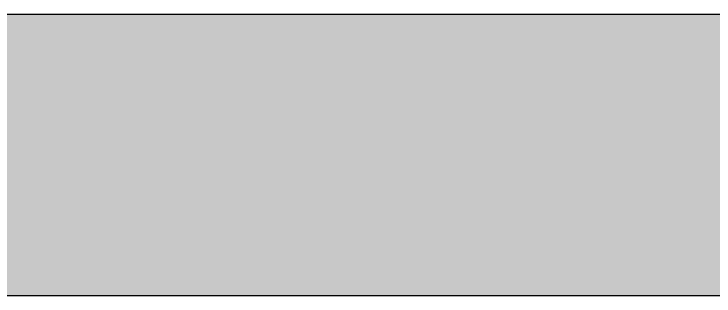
# Model space of a CAD drawing. Header units: millimetres. Extents: x 21899 to 38731, y -5425 to 3612.
# Drawn here: x 32678 to 33285, y -2487 to -2244 of the extents above; entities that cross this region are included whole.
import ezdxf

# ---------------------------------------------------------------- set-up
doc = ezdxf.new("R2010")
doc.units = ezdxf.units.MM
doc.layers.add('dwgmodels.com', color=250, linetype='Continuous')

msp = doc.modelspace()

# ---------------------------------------------------------------- hatches: boundary and pattern name
at = {"layer": 'dwgmodels.com', "true_color": 0xc7c8ca}
h = msp.add_hatch(color=9, dxfattribs=at)
h.dxf.hatch_style = 1
h.paths.add_polyline_path([(30976.43279986646, -2243.561210190703), (34577.00989885841, -2243.561210190703), (34577.00989885841, -2487.446244639048), (30976.43279986646, -2487.446244639048)])

# ---------------------------------------------------------------- linework, layer by layer
at = {"layer": 'dwgmodels.com', "color": 5}
msp.add_lwpolyline([(30976.43279986646, -2243.561210190703), (34577.00989885841, -2243.561210190703), (34577.00989885841, -2487.446244639048), (30976.43279986646, -2487.446244639048)], close=True, dxfattribs=at)

doc.saveas('drawing.dxf')
